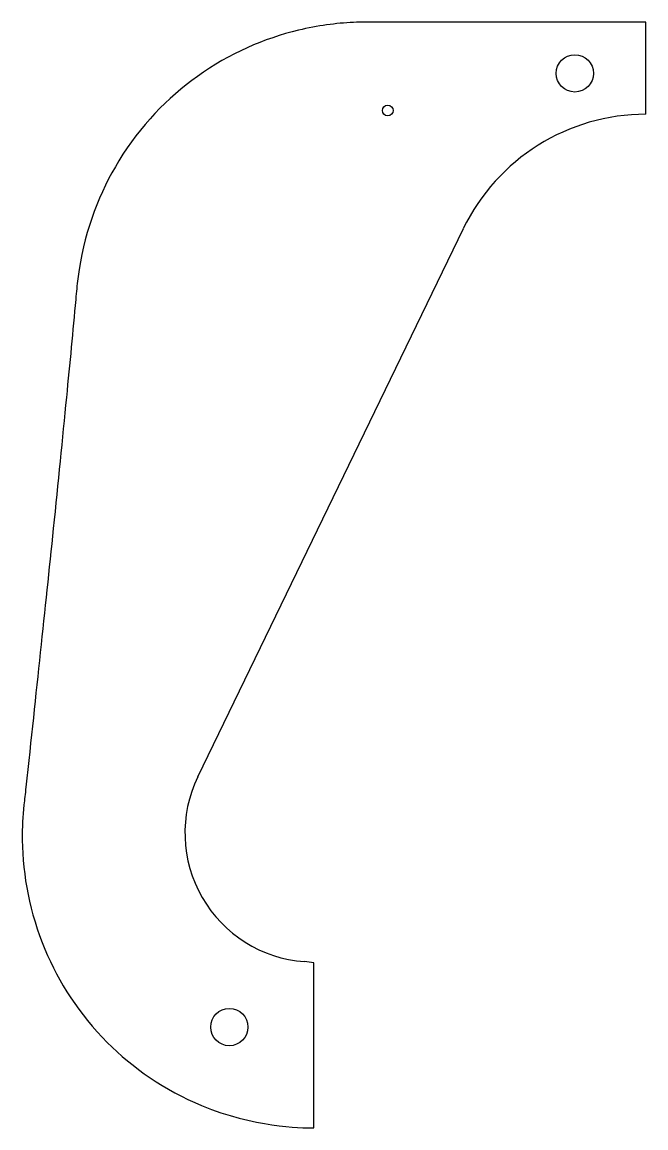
# Model space of a CAD drawing. Header units: millimetres. Extents: x -449 to -280, y -150 to 150.
import ezdxf

# ---------------------------------------------------------------- set-up
doc = ezdxf.new("R2010")
doc.units = ezdxf.units.MM
doc.layers.get('0').update_dxf_attribs({"linetype": 'CONTINUOUS'})

msp = doc.modelspace()

# ---------------------------------------------------------------- linework, layer by layer
for p, q in [((-280, 150), (-355.71, 150)), ((-280, 125), (-280, 150)), ((-401.5, -54.75), (-329.5, 93.97)), ((-370, -105.23), (-372.61, -104.9)), ((-370, -150), (-370, -105.23))]:
    msp.add_line(p, q)
for centre, radius in [((-299.27, 136.1), 5.06), ((-350, 126.02), 1.45), ((-392.96, -122.65), 5.06)]:
    msp.add_circle(centre, radius)
for centre, radius, start, end in [((-280, 70), 55, 90, 154.1666), ((-370, -70), 35, 154.1666, 265.7263)]:
    msp.add_arc(centre, radius, start, end)
for points, knots in [([(-355.71, 150), (-357.48, 150), (-358.2, 149.97), (-364.03, 149.71), (-369.02, 149.05), (-383.54, 145.56), (-392.91, 141.52), (-409.73, 129.47), (-417.1, 121.86), (-428.13, 103.85), (-431.98, 93.94), (-433.98, 81.15), (-434.17, 79.68), (-434.35, 77.68)], [-134.607394, -134.607394, -134.607394, -134.607394, -134.057027, -134.057027, -131.590364, -131.590364, -127.129867, -127.129867, -122.975296, -122.975296, -119.231169, -119.231169, -118.632494, -118.632494, -118.632494, -118.632494]), ([(-434.35, 77.68), (-434.43, 76.81), (-434.52, 75.85), (-435.39, 66.36), (-436.23, 57.48), (-438.23, 36.99), (-439.43, 25.06), (-442.98, -9.5), (-445.33, -31.55), (-448.33, -59.4), (-448.5, -60.93), (-448.65, -62.32)], [-118.632494, -118.632494, -118.632494, -118.632494, -118.374986, -118.374986, -116.464854, -116.464854, -114.162412, -114.162412, -110.072396, -110.072396, -109.78348, -109.78348, -109.78348, -109.78348]), ([(-448.65, -62.32), (-449.01, -65.65), (-449.15, -68.15), (-448.98, -81.59), (-447.11, -91.66), (-439.22, -110.51), (-433.67, -119.18), (-419.1, -133.77), (-410.55, -139.75), (-386.28, -149.82), (-373.96, -150), (-370, -150)], [-109.78348, -109.78348, -109.78348, -109.78348, -109.092046, -109.092046, -107.32306, -107.32306, -105.719744, -105.719744, -104.254977, -104.254977, -102.195548, -102.195548, -102.195548, -102.195548])]:
    msp.add_open_spline(points, degree=3, knots=knots)

doc.saveas('drawing.dxf')
